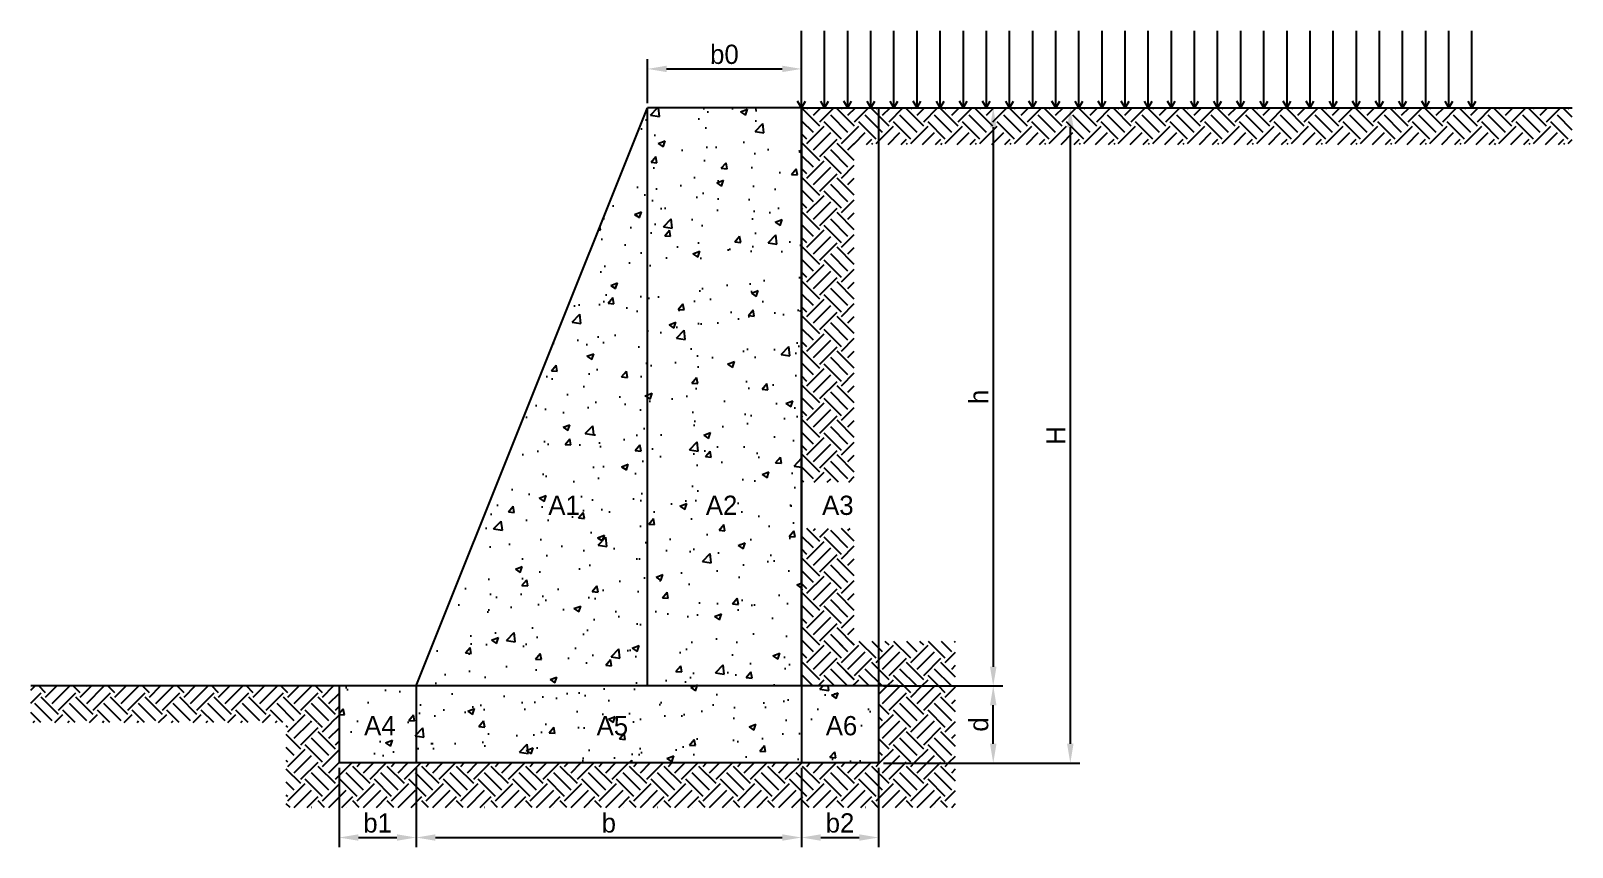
# Model space of a CAD drawing. Header units: millimetres. Extents: x 243 to 443, y 99 to 205.
import ezdxf

# ---------------------------------------------------------------- set-up
doc = ezdxf.new("R2010")
doc.units = ezdxf.units.MM
doc.dimstyles.new('ISO-25', dxfattribs={"dimtxt": 2.5, "dimasz": 2.5, "dimexe": 1.25, "dimexo": 0.625, "dimtad": 1, "dimtxsty": 'Standard', "dimcen": 2.5, "dimadec": 0, "dimazin": 0, "dimtfac": 1, "dimtmove": 0, "dimatfit": 3, "dimfxl": 1, "dimarcsym": 0})

# ---------------------------------------------------------------- blocks, each defined once
blk = doc.blocks.new('*D2')
at = {"color": 0, "lineweight": -2, "transparency": 16777216}
for p, q in [((343.98, 194.88), (369.49, 194.88)), ((368.24, 192.38), (368.24, 122.38)), ((353.98, 119.88), (369.49, 119.88))]:
    blk.add_line(p, q, dxfattribs=at)
at = {"color": 0, "transparency": 16777216}
for points in [[(367.82, 192.38), (368.66, 192.38), (368.24, 194.88)], [(367.82, 122.38), (368.66, 122.38), (368.24, 119.88)]]:
    blk.add_solid(points, dxfattribs=at)
at = {"layer": 'Defpoints', "color": 0, "transparency": 16777216}
for p in [(343.36, 194.88), (353.36, 119.88), (368.24, 119.88)]:
    blk.add_point(p, dxfattribs=at)
at = {"color": 0, "transparency": 16777216, "insert": (366.36, 157.38), "char_height": 2.5, "attachment_point": 5, "rotation": 90}
blk.add_mtext('h', dxfattribs=at)
blk = doc.blocks.new('*D3')
at = {"color": 0, "lineweight": -2, "transparency": 16777216}
for p, q in [((353.98, 119.88), (369.49, 119.88)), ((368.24, 112.38), (368.24, 117.38)), ((353.98, 109.88), (369.49, 109.88))]:
    blk.add_line(p, q, dxfattribs=at)
at = {"color": 0, "transparency": 16777216}
for points in [[(367.82, 117.38), (368.66, 117.38), (368.24, 119.88)], [(367.82, 112.38), (368.66, 112.38), (368.24, 109.88)]]:
    blk.add_solid(points, dxfattribs=at)
at = {"layer": 'Defpoints', "color": 0, "transparency": 16777216}
for p in [(353.36, 119.88), (368.24, 119.88), (353.36, 109.88)]:
    blk.add_point(p, dxfattribs=at)
at = {"color": 0, "transparency": 16777216, "insert": (366.36, 114.88), "char_height": 2.5, "attachment_point": 5, "rotation": 90}
blk.add_mtext('d', dxfattribs=at)
blk = doc.blocks.new('*D4')
at = {"color": 0, "lineweight": -2, "transparency": 16777216}
for p, q in [((293.36, 109.26), (293.36, 98.96)), ((343.36, 109.26), (343.36, 98.96)), ((295.86, 100.21), (340.86, 100.21))]:
    blk.add_line(p, q, dxfattribs=at)
at = {"color": 0, "transparency": 16777216}
for points in [[(295.86, 100.63), (295.86, 99.8), (293.36, 100.21)], [(340.86, 100.63), (340.86, 99.8), (343.36, 100.21)]]:
    blk.add_solid(points, dxfattribs=at)
at = {"layer": 'Defpoints', "color": 0, "transparency": 16777216}
for p in [(293.36, 109.88), (343.36, 109.88), (343.36, 100.21)]:
    blk.add_point(p, dxfattribs=at)
at = {"color": 0, "transparency": 16777216, "insert": (318.36, 102.09), "char_height": 2.5, "attachment_point": 5}
blk.add_mtext('b', dxfattribs=at)
blk = doc.blocks.new('*D5')
at = {"color": 0, "lineweight": -2, "transparency": 16777216}
for p, q in [((323.36, 195.51), (323.36, 201.19)), ((343.36, 195.51), (343.36, 201.19)), ((325.86, 199.94), (340.86, 199.94))]:
    blk.add_line(p, q, dxfattribs=at)
at = {"color": 0, "transparency": 16777216}
for points in [[(325.86, 200.36), (325.86, 199.53), (323.36, 199.94)], [(340.86, 200.36), (340.86, 199.53), (343.36, 199.94)]]:
    blk.add_solid(points, dxfattribs=at)
at = {"layer": 'Defpoints', "color": 0, "transparency": 16777216}
for p in [(343.36, 199.94), (323.36, 194.88), (343.36, 194.88)]:
    blk.add_point(p, dxfattribs=at)
at = {"color": 0, "transparency": 16777216, "insert": (333.36, 201.82), "char_height": 2.5, "attachment_point": 5}
blk.add_mtext('b0', dxfattribs=at)
blk = doc.blocks.new('*U6')
for q in [(0, 5), (-0.5, -4.13), (0.5, -4.13)]:
    blk.add_line((0, -5), q)
blk = doc.blocks.new('*U7')
at = {"color": 0, "linetype": 'ByBlock', "lineweight": -2, "transparency": 16777216}
for p in [(0, 0), (3, 0), (6, 0), (9, 0), (12, 0), (15, 0), (18, 0), (21, 0), (24, 0), (27, 0), (30, 0), (33, 0), (36, 0), (39, 0), (42, 0), (45, 0), (48, 0), (51, 0), (54, 0), (57, 0), (60, 0), (63, 0), (66, 0), (69, 0), (72, 0), (75, 0), (78, 0), (81, 0), (84, 0), (87, 0)]:
    blk.add_blockref('*U6', p, dxfattribs=at)
blk = doc.blocks.new('*D18')
at = {"color": 0, "lineweight": -2, "transparency": 16777216}
for p, q in [((283.36, 109.26), (283.36, 98.96)), ((293.36, 109.26), (293.36, 98.96)), ((285.86, 100.21), (290.86, 100.21))]:
    blk.add_line(p, q, dxfattribs=at)
at = {"color": 0, "transparency": 16777216}
for points in [[(285.86, 100.63), (285.86, 99.8), (283.36, 100.21)], [(290.86, 100.63), (290.86, 99.8), (293.36, 100.21)]]:
    blk.add_solid(points, dxfattribs=at)
at = {"layer": 'Defpoints', "color": 0, "transparency": 16777216}
for p in [(283.36, 109.88), (293.36, 109.88), (293.36, 100.21)]:
    blk.add_point(p, dxfattribs=at)
at = {"color": 0, "transparency": 16777216, "insert": (288.36, 102.09), "char_height": 2.5, "attachment_point": 5}
blk.add_mtext('b1', dxfattribs=at)
blk = doc.blocks.new('*D19')
at = {"color": 0, "lineweight": -2, "transparency": 16777216}
for p, q in [((343.36, 109.26), (343.36, 98.96)), ((353.36, 109.26), (353.36, 98.96)), ((345.86, 100.21), (350.86, 100.21))]:
    blk.add_line(p, q, dxfattribs=at)
at = {"color": 0, "transparency": 16777216}
for points in [[(345.86, 100.63), (345.86, 99.8), (343.36, 100.21)], [(350.86, 100.63), (350.86, 99.8), (353.36, 100.21)]]:
    blk.add_solid(points, dxfattribs=at)
at = {"layer": 'Defpoints', "color": 0, "transparency": 16777216}
for p in [(343.36, 109.88), (353.36, 109.88), (353.36, 100.21)]:
    blk.add_point(p, dxfattribs=at)
at = {"color": 0, "transparency": 16777216, "insert": (348.36, 102.09), "char_height": 2.5, "attachment_point": 5}
blk.add_mtext('b2', dxfattribs=at)
blk = doc.blocks.new('*D27')
at = {"color": 0, "lineweight": -2, "transparency": 16777216}
for p, q in [((343.98, 194.88), (379.49, 194.88)), ((378.24, 192.38), (378.24, 112.38)), ((363.98, 109.88), (379.49, 109.88))]:
    blk.add_line(p, q, dxfattribs=at)
at = {"color": 0, "transparency": 16777216}
for points in [[(377.82, 192.38), (378.66, 192.38), (378.24, 194.88)], [(377.82, 112.38), (378.66, 112.38), (378.24, 109.88)]]:
    blk.add_solid(points, dxfattribs=at)
at = {"layer": 'Defpoints', "color": 0, "transparency": 16777216}
for p in [(343.36, 194.88), (363.36, 109.88), (378.24, 109.88)]:
    blk.add_point(p, dxfattribs=at)
at = {"color": 0, "transparency": 16777216, "insert": (376.36, 152.38), "char_height": 2.5, "attachment_point": 5, "rotation": 90}
blk.add_mtext('H', dxfattribs=at)

msp = doc.modelspace()

# ---------------------------------------------------------------- hatches: boundary and pattern name
h = msp.add_hatch()
h.set_pattern_fill('AR-CONC', color=256, scale=0.05)
h.paths.add_polyline_path([(343.36, 194.884), (323.36, 194.884), (323.36, 119.884), (343.36, 119.884)])
h.paths.add_polyline_path([(323.36, 194.884), (293.36, 119.884), (323.36, 119.884)])
h.paths.add_polyline_path([(343.36, 119.884), (293.36, 119.884), (293.36, 109.884), (343.36, 109.884)])
h.paths.add_polyline_path([(293.36, 119.884), (283.36, 119.884), (283.36, 109.884), (293.36, 109.884)])
h.paths.add_polyline_path([(353.36, 119.884), (343.36, 119.884), (343.36, 109.884), (353.36, 109.884)])
h.paths.add_polyline_path([(330.32, 141.447), (335.736, 141.447), (335.736, 145.197), (330.32, 145.197)], flags=24)
h.paths.add_polyline_path([(309.88, 141.447), (314.463, 141.447), (314.463, 145.197), (309.88, 145.197)], flags=24)
h.paths.add_polyline_path([(316.149, 112.853), (321.566, 112.853), (321.566, 116.603), (316.149, 116.603)], flags=24)
h.paths.add_polyline_path([(285.982, 112.853), (291.399, 112.853), (291.399, 116.603), (285.982, 116.603)], flags=24)
h.paths.add_polyline_path([(345.885, 112.853), (351.301, 112.853), (351.301, 116.603), (345.885, 116.603)], flags=24)
h = msp.add_hatch()
h.set_pattern_fill('EARTH', color=256, scale=0.5, angle=45)
h.paths.add_polyline_path([(443.36, 194.884), (343.36, 194.884), (343.36, 190.138), (443.36, 190.138)])
h = msp.add_hatch()
h.set_pattern_fill('EARTH', color=256, scale=0.5, angle=45)
h.paths.add_polyline_path([(350.215, 190.405), (343.36, 190.405), (343.36, 146.33), (350.215, 146.33)])
h = msp.add_hatch()
h.set_pattern_fill('EARTH', color=256, scale=0.5, angle=45)
h.paths.add_polyline_path([(350.215, 140.31), (343.36, 140.31), (343.36, 119.884), (350.215, 119.884)])
h = msp.add_hatch()
h.set_pattern_fill('EARTH', color=256, scale=0.5, angle=45)
h.paths.add_polyline_path([(363.36, 125.657), (343.36, 125.657), (343.36, 119.884), (363.36, 119.884)])
h = msp.add_hatch()
h.set_pattern_fill('EARTH', color=256, scale=0.5, angle=45)
h.paths.add_polyline_path([(283.36, 119.884), (243.36, 119.884), (243.36, 115.138), (283.36, 115.138)])
h = msp.add_hatch()
h.set_pattern_fill('EARTH', color=256, scale=0.5, angle=45)
h.paths.add_polyline_path([(363.36, 119.884), (353.36, 119.884), (353.36, 109.884), (363.36, 109.884)])
h = msp.add_hatch()
h.set_pattern_fill('EARTH', color=256, scale=0.5, angle=45)
h.paths.add_polyline_path([(276.505, 115.105), (283.36, 115.105), (283.36, 104.111), (276.505, 104.111)])
h = msp.add_hatch()
h.set_pattern_fill('EARTH', color=256, scale=0.5, angle=45)
h.paths.add_polyline_path([(343.36, 109.884), (283.36, 109.884), (283.36, 104.111), (343.36, 104.111)])
h = msp.add_hatch()
h.set_pattern_fill('EARTH', color=256, scale=0.5, angle=45)
h.paths.add_polyline_path([(363.36, 109.884), (343.36, 109.884), (343.36, 104.111), (363.36, 104.111)])

# ---------------------------------------------------------------- linework, layer by layer
for p, q in [((293.36, 119.884), (323.36, 194.884)), ((343.36, 194.884), (323.36, 194.884)), ((323.36, 119.884), (323.36, 194.884)), ((343.36, 194.884), (443.36, 194.884)), ((343.36, 194.884), (343.36, 119.884)), ((343.36, 119.884), (343.36, 194.884)), ((353.36, 194.884), (353.36, 119.884)), ((293.36, 119.884), (243.36, 119.884)), ((283.36, 119.884), (283.36, 109.884)), ((293.36, 119.884), (293.36, 109.884)), ((343.36, 119.884), (293.36, 119.884)), ((355.861, 119.884), (343.36, 119.884)), ((343.36, 119.884), (343.36, 109.884)), ((353.36, 119.884), (353.36, 109.884)), ((353.36, 109.884), (283.36, 109.884))]:
    msp.add_line(p, q)

# ---------------------------------------------------------------- block references
msp.add_blockref('*U7', (343.36, 199.884))

# ---------------------------------------------------------------- texts
for s, p in [('A1', (310.505, 142.072)), ('A2', (330.945, 142.072)), ('A3', (346.032, 142.072)), ('A6', (346.51, 113.478)), ('A4', (286.607, 113.478)), ('A5', (316.774, 113.478))]:
    msp.add_text(s, height=2.5).set_placement(p)

# ---------------------------------------------------------------- dimensions: what is measured, and where the dimension line sits
for base, p1, p2, text, picture, middle in [((343.36, 199.942), (323.36, 194.884), (343.36, 194.884), 'b0', '*D5', (333.36, 201.817)), ((293.36, 100.213), (283.36, 109.884), (293.36, 109.884), 'b1', '*D18', (288.36, 102.088)), ((343.36, 100.213), (293.36, 109.884), (343.36, 109.884), 'b', '*D4', (318.36, 102.088)), ((353.36, 100.213), (343.36, 109.884), (353.36, 109.884), 'b2', '*D19', (348.36, 102.088))]:
    dim = msp.add_linear_dim(base=base, p1=p1, p2=p2, text=text, dimstyle='ISO-25')
    dim.commit()
    dim.dimension.update_dxf_attribs({"geometry": picture, "text_midpoint": middle})
for base, p2, text, picture, middle in [((368.239, 119.884), (353.36, 119.884), 'h', '*D2', (366.364, 157.384)), ((378.239, 109.884), (363.36, 109.884), 'H', '*D27', (376.364, 152.384))]:
    dim = msp.add_linear_dim(base=base, p1=(343.36, 194.884), p2=p2, angle=90, text=text, dimstyle='ISO-25')
    dim.commit()
    dim.dimension.update_dxf_attribs({"geometry": picture, "text_midpoint": middle})
dim = msp.add_linear_dim(base=(368.239, 119.884), p1=(353.36, 109.884), p2=(353.36, 119.884), angle=90, text='d', dimstyle='ISO-25')
dim.commit()
dim.dimension.update_dxf_attribs({"geometry": '*D3', "text_midpoint": (368.239, 114.884), "dimtype": 160})

doc.saveas('drawing.dxf')
